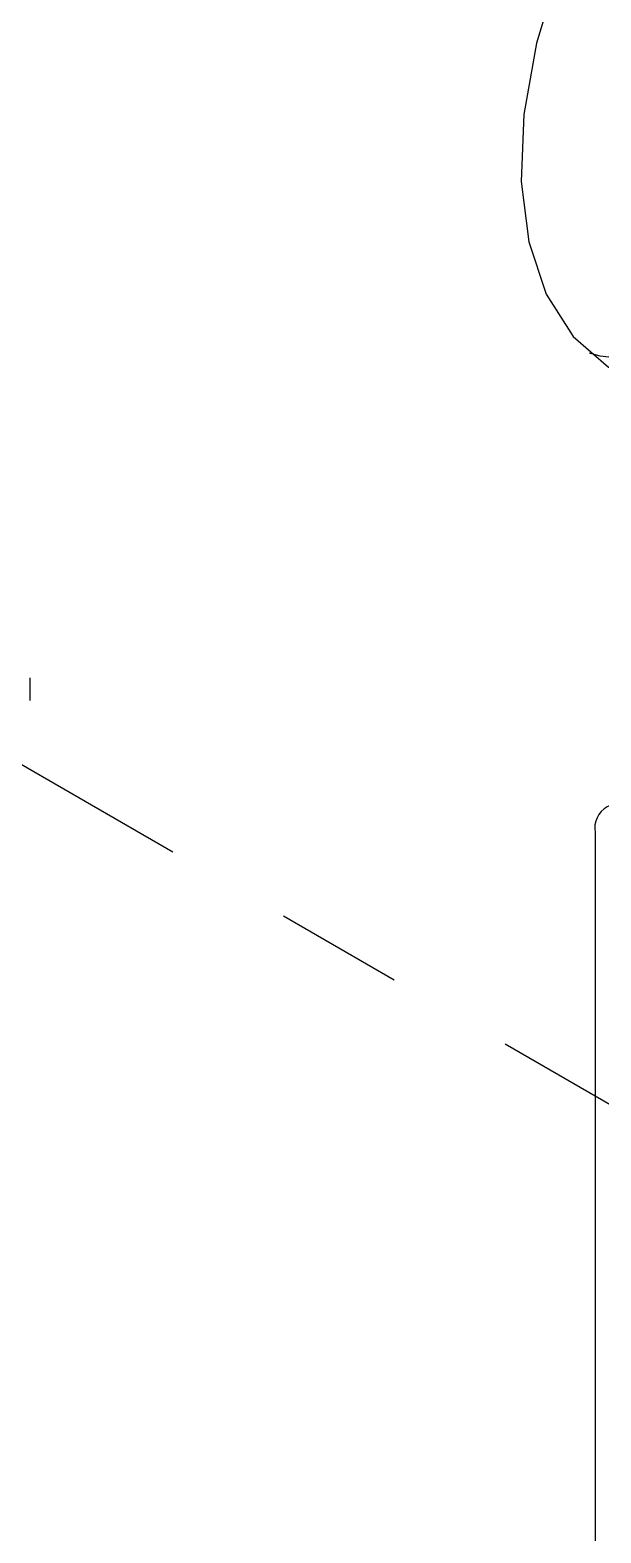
# Model space of a CAD drawing. Extents: x -3.5 to 15.6, y -13 to 0.
# Drawn here: x 2.345 to 2.903, y -6.985 to -5.516 of the extents above; entities that cross this region are included whole.
import ezdxf

# ---------------------------------------------------------------- set-up
doc = ezdxf.new("R2010")
doc.units = 0
doc.header["$LTSCALE"] = 0.5
doc.header["$MEASUREMENT"] = 0
doc.linetypes.add('CENTER', pattern=[2, 1.25, -0.25, 0.25, -0.25])
for name, color, linetype in [('Centerline', 210, 'CENTER'), ('Hardware', 242, 'CONTINUOUS'), ('Housing', 150, 'CONTINUOUS'), ('WallMount Bracket', 190, 'CONTINUOUS')]:
    doc.layers.add(name, color=color, linetype=linetype)

msp = doc.modelspace()

# ---------------------------------------------------------------- linework, layer by layer
at = {"layer": 'Centerline', "transparency": 16777216}
msp.add_line((1.943284, -6.007025), (4.317381, -7.377711), dxfattribs=at)
at = {"layer": 'Hardware', "linetype": 'Continuous', "lineweight": 25, "transparency": 16777216}
msp.add_line((2.344977, -6.171635), (2.344977, -6.149386), dxfattribs=at)
at = {"layer": 'Housing', "linetype": 'Continuous', "lineweight": 25, "transparency": 16777216, "flags": 128}
for points in [[(3.378238, -5.15944), (3.390901, -5.214675), (3.393661, -5.277236), (3.386427, -5.345099), (3.369434, -5.416071), (3.343231, -5.487857), (3.308665, -5.558137), (3.266853, -5.624637), (3.219148, -5.685209), (3.167091, -5.737894), (3.112366, -5.780989), (3.056742, -5.8131), (3.002017, -5.83319), (2.94996, -5.840608), (2.902255, -5.835115), (2.892036, -5.832026)], [(2.861741, -5.457874), (2.839943, -5.529348), (2.827602, -5.598912), (2.825114, -5.664329), (2.832558, -5.723496), (2.849697, -5.774513), (2.875978, -5.815739), (2.910558, -5.845848), (2.952325, -5.863875), (2.999935, -5.869238), (3.05186, -5.861766), (3.106431, -5.841699), (3.161892, -5.809682), (3.216462, -5.766744), (3.268387, -5.714264), (3.315998, -5.65393), (3.357765, -5.587682), (3.392344, -5.517647), (3.418626, -5.446077)]]:
    msp.add_lwpolyline(points, dxfattribs=at)
at = {"layer": 'WallMount Bracket', "linetype": 'Continuous', "lineweight": 25, "transparency": 16777216}
msp.add_line((2.897342, -6.300466), (2.897342, -8.046772), dxfattribs=at)
msp.add_arc((2.921399, -6.29656), 0.024372, 50.814973, 189.220266, dxfattribs=at)

doc.saveas('drawing.dxf')
